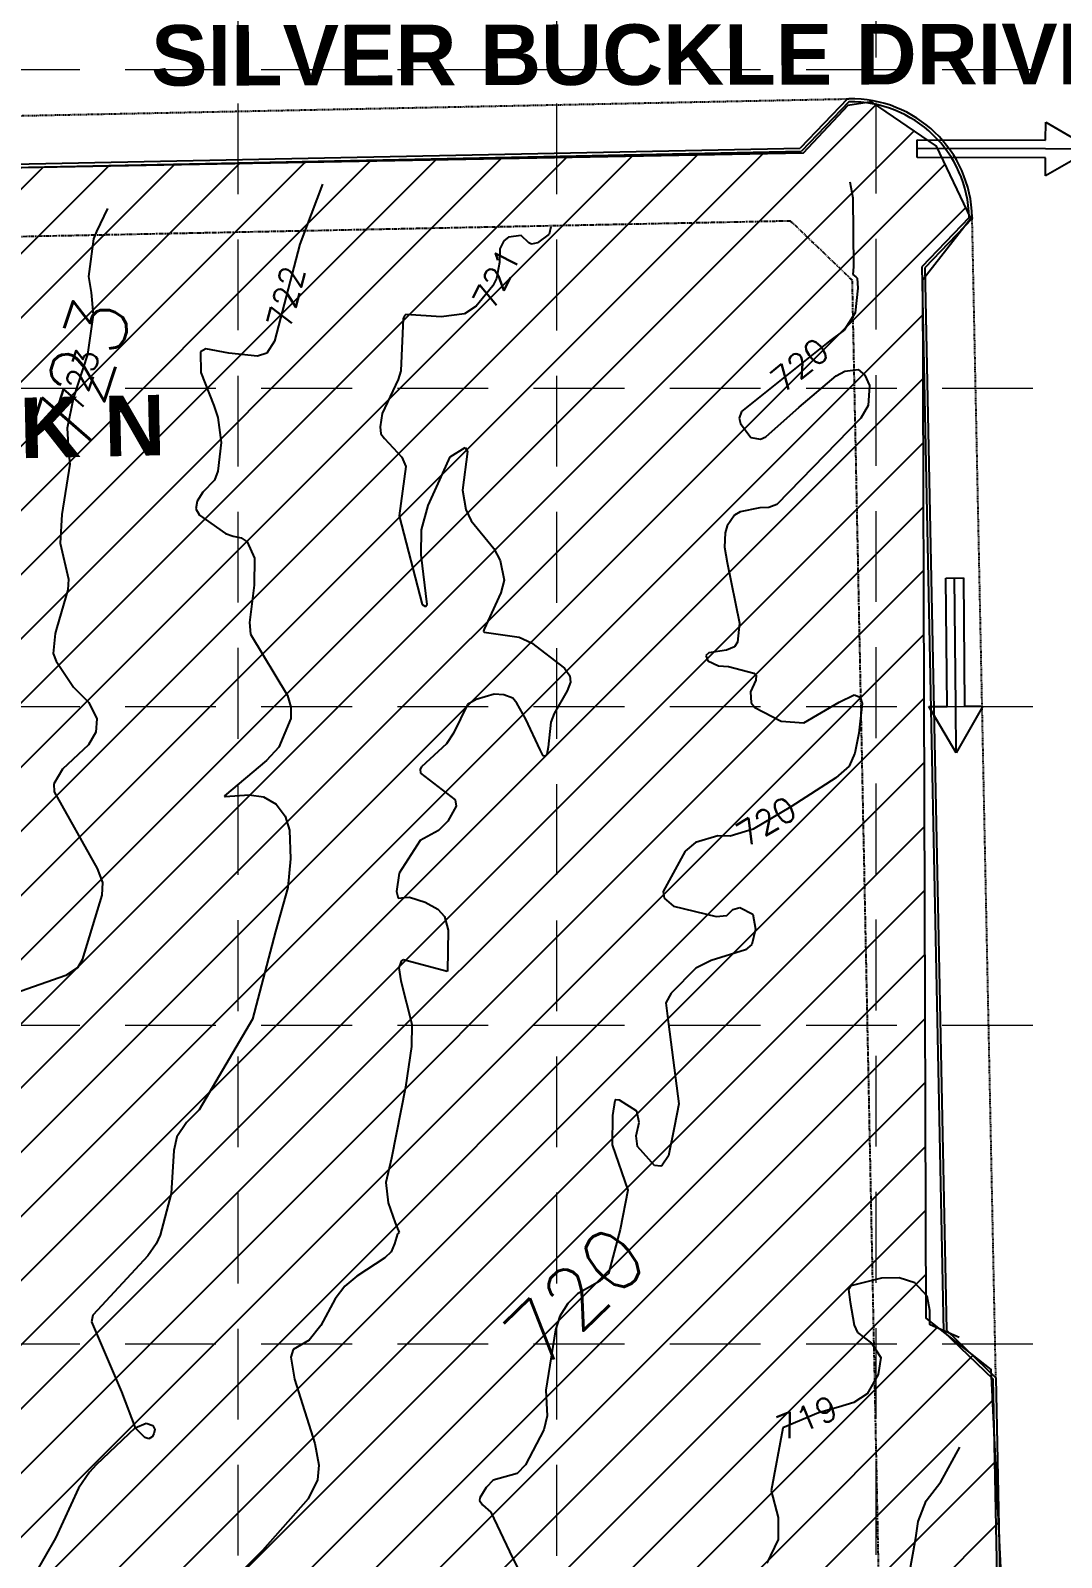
# Model space of a CAD drawing. Header units: inches. Extents: x 2520351 to 2523325, y 7106287 to 7111535.
# Drawn here: x 2522007.4 to 2522177.8, y 7108307.7 to 7108560 of the extents above; entities that cross this region are included whole.
import ezdxf
from ezdxf.enums import TextEntityAlignment as Align

# ---------------------------------------------------------------- set-up
doc = ezdxf.new("R2010")
doc.units = ezdxf.units.IN
doc.header["$MEASUREMENT"] = 0
for name, pattern in [('DASHED', [0.75, 0.5, -0.25]), ('DASHEDX2', [1.5, 1, -0.5]), ('HIDDEN', [0.375, 0.25, -0.125]), ('XPAV-sc1$0$HIDDEN4', [0.09375, 0.0625, -0.03125]), ('XSITE-SC$0$PHANTOM2', [1.25, 0.625, -0.125, 0.125, -0.125, 0.125, -0.125])]:
    doc.linetypes.add(name, pattern=pattern)
for name, color, linetype in [('1 SODDED LOT', 2, 'Continuous'), ('CONTOURS', 35, 'Continuous'), ('GRID', 254, 'DASHED'), ('MATCH LINE', 252, 'DASHEDX2'), ('XDAM-sc1$0$ARROWSHADE', 9, 'Continuous'), ('XPAV-sc1$0$GUTTER', 11, 'XPAV-sc1$0$HIDDEN4'), ('XPAV-sc1$0$p-boc', 11, 'Continuous'), ('XPAV-sc1$0$p-foc', 11, 'Continuous'), ('XSITE-SC$0$1-BLOCK-NUMBER', 251, 'Continuous'), ('XSITE-SC$0$P-ROW', 3, 'XSITE-SC$0$PHANTOM2')]:
    doc.layers.add(name, color=color, linetype=linetype)
doc.styles.add('MATCHLINE', font='ARIALBD.TTF')
doc.styles.get("Standard").update_dxf_attribs({"font": 'ARIALBD.TTF'})
doc.styles.add('XTOPO-SC1-sec$0$L100', font='simplex', dxfattribs={"height": 10})
doc.styles.add('XTOPO-SC1-sec$0$L100_40', font='SIMPLEX.shx', dxfattribs={"height": 4})

msp = doc.modelspace()

# ---------------------------------------------------------------- hatches: boundary and pattern name
at = {"layer": '1 SODDED LOT'}
h = msp.add_hatch(dxfattribs=at)
h.set_pattern_fill('ANSI31', color=256, scale=60, style=0)
edge = h.paths.add_edge_path()
edge.add_line((2521746.39, 7107646.36), (2521744.86, 7107758.31))
edge.add_line((2521744.86, 7107758.31), (2521747.04, 7107758.37))
edge.add_line((2521747.04, 7107758.37), (2521750.99, 7107762.44))
edge.add_line((2521750.99, 7107762.44), (2521785.43, 7107762.91))
edge.add_arc((2521785.67, 7107745.01), 17.9, 0.1621, 90.7879, ccw=False)
edge.add_line((2521803.57, 7107745.06), (2521804.89, 7107727.46))
edge.add_line((2521804.89, 7107727.46), (2521805.02, 7107717.88))
edge.add_line((2521805.02, 7107717.88), (2521805.23, 7107706.44))
edge.add_line((2521805.23, 7107706.44), (2521804.25, 7107705.42))
edge.add_line((2521804.25, 7107705.42), (2521804.6, 7107688.82))
edge.add_arc((2521758.68, 7107687.86), 45.94, -68.3455, 1.1975, ccw=False)
edge.add_line((2521775.63, 7107645.16), (2521772.36, 7107644.15))
edge.add_line((2521772.36, 7107644.15), (2521769.8, 7107643.54))
edge.add_line((2521769.8, 7107643.54), (2521767.1, 7107643.06))
edge.add_line((2521767.1, 7107643.06), (2521762.92, 7107642.61))
edge.add_line((2521762.92, 7107642.61), (2521746.45, 7107642.34))
edge.add_line((2521746.45, 7107642.34), (2521746.39, 7107646.36))
h.paths.add_polyline_path([(2521496.41, 7107642.91), (2521494.87, 7107754.48), (2521494.86, 7107754.89), (2521544.44, 7107755.57), (2521546.49, 7107638.6), (2521496.44, 7107637.89)])
edge = h.paths.add_edge_path()
edge.add_line((2521560.4, 7107910.52), (2521558.07, 7108023.7))
edge.add_line((2521558.07, 7108023.7), (2521651.66, 7108025.62))
edge.add_line((2521651.66, 7108025.62), (2521653.09, 7108025.65))
edge.add_line((2521653.09, 7108025.65), (2521655.12, 7108025.67))
edge.add_arc((2521654.18, 7108007.32), 18.37, 20.5729, 87.0589, ccw=False)
edge.add_line((2521671.38, 7108013.78), (2521671.96, 7108011.77))
edge.add_line((2521671.96, 7108011.77), (2521672.24, 7108010.33))
edge.add_line((2521672.24, 7108010.33), (2521672.66, 7108004.67))
edge.add_line((2521672.66, 7108004.67), (2521673.88, 7107987.84))
edge.add_line((2521673.88, 7107987.84), (2521674.16, 7107971.91))
edge.add_line((2521674.16, 7107971.91), (2521673.19, 7107970.83))
edge.add_line((2521673.19, 7107970.83), (2521673.5, 7107955.69))
edge.add_arc((2521631.78, 7107952.34), 41.85, -86.2826, 4.5999, ccw=False)
edge.add_line((2521634.49, 7107910.57), (2521614.91, 7107910.13))
edge.add_line((2521614.91, 7107910.13), (2521613.93, 7107909.11))
edge.add_line((2521613.93, 7107909.11), (2521560.45, 7107908.05))
edge.add_line((2521560.45, 7107908.05), (2521560.4, 7107910.52))
edge = h.paths.add_edge_path()
edge.add_line((2521047.4, 7108212.41), (2521153.71, 7108190.41))
edge.add_line((2521153.71, 7108190.41), (2521165.45, 7108187.98))
edge.add_line((2521165.45, 7108187.98), (2521145.19, 7108096.36))
edge.add_line((2521145.19, 7108096.36), (2521144.82, 7108095.18))
edge.add_arc((2521127.58, 7108100.49), 18.04, 257.7556, 342.8824, ccw=False)
edge.add_line((2521123.75, 7108082.86), (2521105.24, 7108086.22))
edge.add_line((2521105.24, 7108086.22), (2521097.17, 7108087.7))
edge.add_line((2521097.17, 7108087.7), (2521093.78, 7108088.45))
edge.add_line((2521093.78, 7108088.45), (2521093.02, 7108089.64))
edge.add_line((2521093.02, 7108089.64), (2521042.14, 7108100.83))
edge.add_line((2521042.14, 7108100.83), (2521023.14, 7108104.63))
edge.add_line((2521023.14, 7108104.63), (2521047.4, 7108212.41))
edge = h.paths.add_edge_path()
edge.add_line((2521019.41, 7108035.32), (2521021.41, 7108042.83))
edge.add_arc((2521076.42, 7108028.18), 56.93, 107.2084, 165.0796, ccw=False)
edge.add_line((2521059.58, 7108082.56), (2521062.02, 7108082.75))
edge.add_line((2521062.02, 7108082.75), (2521063.44, 7108082.78))
edge.add_arc((2521064.2, 7108044.41), 38.38, 78.5499, 91.1383, ccw=False)
edge.add_line((2521071.82, 7108082.03), (2521087.22, 7108078.63))
edge.add_line((2521087.22, 7108078.63), (2521090.43, 7108077.93))
edge.add_line((2521090.43, 7108077.93), (2521091.62, 7108078.69))
edge.add_line((2521091.62, 7108078.69), (2521095.11, 7108077.9))
edge.add_line((2521095.11, 7108077.9), (2521098.91, 7108076.73))
edge.add_line((2521098.91, 7108076.73), (2521104.9, 7108074.86))
edge.add_line((2521104.9, 7108074.86), (2521106.43, 7108074.38))
edge.add_line((2521106.43, 7108074.38), (2521107.21, 7108074.19))
edge.add_arc((2521102.83, 7108057.05), 17.69, -2.7582, 75.6705, ccw=False)
edge.add_arc((2521095.73, 7108057.39), 24.8, 350.2174, 357.2418, ccw=False)
edge.add_arc((2521158.46, 7108041.57), 40.02, 163.1293, 313.4846)
edge.add_line((2521185.99, 7108012.53), (2521186.72, 7108013.24))
edge.add_line((2521186.72, 7108013.24), (2521188.44, 7108014.97))
edge.add_line((2521188.44, 7108014.97), (2521189.32, 7108015.76))
edge.add_line((2521189.32, 7108015.76), (2521190.38, 7108016.6))
edge.add_arc((2521201.33, 7108002.77), 17.64, 93.2276, 128.3689, ccw=False)
edge.add_line((2521200.34, 7108020.38), (2521227, 7108020.95))
edge.add_line((2521227, 7108020.95), (2521230.56, 7107901.29))
edge.add_line((2521230.56, 7107901.29), (2521209.57, 7107900.92))
edge.add_line((2521209.57, 7107900.92), (2521208.43, 7107900.96))
edge.add_arc((2521221.45, 7108343.75), 442.98, 261.0973, 268.3161, ccw=False)
edge.add_line((2521152.89, 7107906.1), (2521147.31, 7107907.18))
edge.add_line((2521147.31, 7107907.18), (2521141.42, 7107908.4))
edge.add_line((2521141.42, 7107908.4), (2521135.5, 7107909.75))
edge.add_line((2521135.5, 7107909.75), (2521130.22, 7107911.08))
edge.add_line((2521130.22, 7107911.08), (2521114.24, 7107915.61))
edge.add_line((2521114.24, 7107915.61), (2521091.68, 7107923.2))
edge.add_line((2521091.68, 7107923.2), (2521064.35, 7107932.48))
edge.add_line((2521064.35, 7107932.48), (2521052.41, 7107936.54))
edge.add_line((2521052.41, 7107936.54), (2521051.79, 7107937.81))
edge.add_line((2521051.79, 7107937.81), (2521044.55, 7107940.27))
edge.add_arc((2521050.15, 7107983.52), 43.61, 187.3885, 262.6305, ccw=False)
edge.add_line((2521006.9, 7107977.91), (2521006.81, 7107978.71))
edge.add_line((2521006.81, 7107978.71), (2521006.68, 7107980.35))
edge.add_line((2521006.68, 7107980.35), (2521006.61, 7107982.52))
edge.add_arc((2521037.37, 7107983.5), 30.78, 169.0142, 181.8294, ccw=False)
edge.add_line((2521007.16, 7107989.36), (2521012.97, 7108011.46))
edge.add_line((2521012.97, 7108011.46), (2521012.26, 7108012.66))
edge.add_line((2521012.26, 7108012.66), (2521018.19, 7108034.61))
edge.add_line((2521018.19, 7108034.61), (2521019.41, 7108035.32))
h.paths.add_polyline_path([(2521283.39, 7108006.11), (2521285.51, 7107902.42), (2521505.51, 7107906.91), (2521503.11, 7108022.57), (2521283.29, 7108018.11)])
edge = h.paths.add_edge_path()
edge.add_line((2521558.72, 7108049.83), (2521558.74, 7108061.74))
edge.add_line((2521558.74, 7108061.74), (2521556.73, 7108159.77))
edge.add_line((2521556.73, 7108159.77), (2521608.8, 7108160.83))
edge.add_line((2521608.8, 7108160.83), (2521609.82, 7108159.85))
edge.add_line((2521609.82, 7108159.85), (2521624.96, 7108160.17))
edge.add_arc((2521625.88, 7108115.42), 44.75, 8.834, 91.1827, ccw=False)
edge.add_line((2521670.1, 7108122.3), (2521670.53, 7108101.58))
edge.add_line((2521670.53, 7108101.58), (2521671.54, 7108100.6))
edge.add_line((2521671.54, 7108100.6), (2521671.87, 7108084.53))
edge.add_line((2521671.87, 7108084.53), (2521671.15, 7108070.03))
edge.add_line((2521671.15, 7108070.03), (2521671.15, 7108068.8))
edge.add_arc((2521654.11, 7108068.8), 17.04, -87.2047, 0, ccw=False)
edge.add_line((2521654.94, 7108051.78), (2521653.54, 7108051.67))
edge.add_line((2521653.54, 7108051.67), (2521558.72, 7108049.83))
edge = h.paths.add_edge_path()
edge.add_line((2521506.88, 7108158.75), (2521219.57, 7108152.9))
edge.add_line((2521219.57, 7108152.9), (2521201.84, 7108151.72))
edge.add_line((2521201.84, 7108151.72), (2521198.48, 7108151.46))
edge.add_arc((2521199.96, 7108132), 19.52, 94.3325, 163.5555)
edge.add_line((2521181.24, 7108137.52), (2521171.4, 7108094.46))
edge.add_line((2521171.4, 7108094.46), (2521161.77, 7108088.5))
edge.add_line((2521161.77, 7108088.5), (2521156.09, 7108064.96))
edge.add_arc((2521177.51, 7108059.79), 22.04, 166.4191, 262.6913)
edge.add_line((2521174.7, 7108037.93), (2521175.55, 7108037.91))
edge.add_line((2521175.55, 7108037.91), (2521179.48, 7108042))
edge.add_line((2521179.48, 7108042), (2521402.46, 7108046.53))
edge.add_line((2521402.46, 7108046.53), (2521495.69, 7108048.45))
edge.add_line((2521495.69, 7108048.45), (2521499.77, 7108044.52))
edge.add_line((2521499.77, 7108044.52), (2521508.7, 7108044.69))
edge.add_line((2521508.7, 7108044.69), (2521508.63, 7108061.23))
edge.add_line((2521508.63, 7108061.23), (2521506.88, 7108158.75))
edge = h.paths.add_edge_path()
edge.add_line((2521610.94, 7108171.88), (2521608.46, 7108290.01))
edge.add_line((2521608.46, 7108290.01), (2521533.5, 7108288.35))
edge.add_line((2521533.5, 7108288.35), (2521484.86, 7108287.21))
edge.add_line((2521484.86, 7108287.21), (2521460.83, 7108286.21))
edge.add_line((2521460.83, 7108286.21), (2521429.9, 7108284.54))
edge.add_line((2521429.9, 7108284.54), (2521368.78, 7108281.06))
edge.add_line((2521368.78, 7108281.06), (2521349.23, 7108279.95))
edge.add_line((2521349.23, 7108279.95), (2521261.12, 7108274.98))
edge.add_line((2521261.12, 7108274.98), (2521221, 7108272.74))
edge.add_line((2521221, 7108272.74), (2521216.72, 7108276.52))
edge.add_line((2521216.72, 7108276.52), (2521216.67, 7108276.52))
edge.add_arc((2521217.41, 7108256.67), 19.86, 92.1221, 170.604)
edge.add_line((2521197.82, 7108259.91), (2521204.23, 7108250.57))
edge.add_line((2521204.23, 7108250.57), (2521191.32, 7108184.43))
edge.add_line((2521191.32, 7108184.43), (2521191.26, 7108184.1))
edge.add_arc((2521208.22, 7108180.91), 17.26, 169.3216, 273.4207)
edge.add_line((2521209.25, 7108163.67), (2521219.73, 7108162.93))
edge.add_line((2521219.73, 7108162.93), (2521312.77, 7108164.87))
edge.add_line((2521312.77, 7108164.87), (2521481.29, 7108168.3))
edge.add_line((2521481.29, 7108168.3), (2521608.6, 7108170.83))
edge.add_line((2521608.6, 7108170.83), (2521609.57, 7108171.85))
edge.add_line((2521609.57, 7108171.85), (2521610.94, 7108171.88))
edge = h.paths.add_edge_path()
edge.add_line((2521627.16, 7108316.19), (2521544.24, 7108314.51))
edge.add_line((2521544.24, 7108314.51), (2521502.41, 7108313.51))
edge.add_line((2521502.41, 7108313.51), (2521481.25, 7108313))
edge.add_line((2521481.25, 7108313), (2521407.23, 7108309.18))
edge.add_line((2521407.23, 7108309.18), (2521291.9, 7108302.79))
edge.add_line((2521291.9, 7108302.79), (2521288.46, 7108418.47))
edge.add_line((2521288.46, 7108418.47), (2521407.15, 7108420.82))
edge.add_line((2521407.15, 7108420.82), (2521497.39, 7108422.63))
edge.add_line((2521497.39, 7108422.63), (2521603.37, 7108424.87))
edge.add_line((2521603.37, 7108424.87), (2521604.44, 7108423.88))
edge.add_line((2521604.44, 7108423.88), (2521620.18, 7108424.17))
edge.add_arc((2521620.99, 7108379.83), 44.34, 11.6094, 91.0508, ccw=False)
edge.add_line((2521664.42, 7108388.76), (2521665.18, 7108365.61))
edge.add_line((2521665.18, 7108365.61), (2521666.17, 7108364.62))
edge.add_line((2521666.17, 7108364.62), (2521666.53, 7108349.61))
edge.add_line((2521666.53, 7108349.61), (2521665.82, 7108330.77))
edge.add_line((2521665.82, 7108330.77), (2521665.78, 7108329.18))
edge.add_arc((2521648.75, 7108329.68), 17.03, 269.7677, 358.3135, ccw=False)
edge.add_line((2521648.68, 7108312.65), (2521631.32, 7108312.27))
edge.add_line((2521631.32, 7108312.27), (2521627.16, 7108316.19))
edge = h.paths.add_edge_path()
edge.add_line((2521256.27, 7108555.67), (2521264.44, 7108547.85))
edge.add_line((2521264.44, 7108547.85), (2521422.22, 7108551.08))
edge.add_line((2521422.22, 7108551.08), (2521439.6, 7108551.4))
edge.add_line((2521439.6, 7108551.4), (2521460.09, 7108551.78))
edge.add_line((2521460.09, 7108551.78), (2521478.53, 7108551.99))
edge.add_line((2521478.53, 7108551.99), (2521498.9, 7108551.85))
edge.add_line((2521498.9, 7108551.85), (2521515.27, 7108551.59))
edge.add_line((2521515.27, 7108551.59), (2521535.22, 7108551.01))
edge.add_line((2521535.22, 7108551.01), (2521558.63, 7108550.02))
edge.add_line((2521558.63, 7108550.02), (2521563.46, 7108549.77))
edge.add_line((2521563.46, 7108549.77), (2521600.09, 7108547.42))
edge.add_line((2521600.09, 7108547.42), (2521612.24, 7108546.59))
edge.add_line((2521612.24, 7108546.59), (2521642.87, 7108544.49))
edge.add_line((2521642.87, 7108544.49), (2521644.67, 7108544.41))
edge.add_arc((2521643.68, 7108526.18), 18.26, -0.2001, 86.9036, ccw=False)
edge.add_line((2521661.94, 7108526.12), (2521663.48, 7108497.64))
edge.add_line((2521663.48, 7108497.64), (2521662.44, 7108496.61))
edge.add_line((2521662.44, 7108496.61), (2521662.84, 7108477.01))
edge.add_arc((2521621.17, 7108477.8), 41.67, 279.5049, 358.923, ccw=False)
edge.add_line((2521628.05, 7108436.7), (2521270.95, 7108428.02))
edge.add_line((2521270.95, 7108428.02), (2521264.41, 7108428))
edge.add_line((2521264.41, 7108428), (2521251.99, 7108428.74))
edge.add_line((2521251.99, 7108428.74), (2521250.56, 7108428.86))
edge.add_line((2521250.56, 7108428.86), (2521248.88, 7108429.14))
edge.add_arc((2521252.57, 7108446.62), 17.86, 178.6911, 258.0797, ccw=False)
edge.add_line((2521234.71, 7108447.03), (2521243.77, 7108528.42))
edge.add_line((2521243.77, 7108528.42), (2521236.52, 7108537.37))
edge.add_line((2521236.52, 7108537.37), (2521236.59, 7108537.82))
edge.add_arc((2521256.58, 7108535.54), 20.12, 94.1833, 173.5096, ccw=False)
edge.add_line((2521255.11, 7108555.6), (2521256.27, 7108555.67))
edge = h.paths.add_edge_path()
edge.add_line((2521107.58, 7108664.77), (2521108.64, 7108682.72))
edge.add_line((2521108.64, 7108682.72), (2521266.52, 7108685.94))
edge.add_line((2521266.52, 7108685.94), (2521268.4, 7108592.03))
edge.add_line((2521268.4, 7108592.03), (2521265.61, 7108582.1))
edge.add_line((2521265.61, 7108582.1), (2521265.6, 7108582.05))
edge.add_line((2521265.6, 7108582.05), (2521265.56, 7108582.07))
edge.add_arc((2521245.59, 7108545.89), 41.32, 61.0945, 134.8409)
edge.add_line((2521216.45, 7108575.19), (2521207.18, 7108580.34))
edge.add_line((2521207.18, 7108580.34), (2521107.58, 7108664.77))
h.paths.add_polyline_path([(2521338.51, 7108687.38), (2521340.74, 7108575.45), (2521409.85, 7108576.76), (2521462.55, 7108577.85), (2521498.11, 7108577.93), (2521524.42, 7108577.42), (2521561.99, 7108575.86), (2521619.96, 7108572.16), (2521620.68, 7108584.2), (2521618.44, 7108693.07)])
edge = h.paths.add_edge_path()
edge.add_line((2521675.61, 7108638.41), (2521787.53, 7108640.54))
edge.add_line((2521787.53, 7108640.54), (2521788.82, 7108582.44))
edge.add_arc((2521769.3, 7108582), 19.53, -91.2766, 1.2682, ccw=False)
edge.add_line((2521768.86, 7108562.48), (2521676.84, 7108568.35))
edge.add_line((2521676.84, 7108568.35), (2521675.61, 7108638.41))
h.paths.add_polyline_path([(2522089.45, 7108697.69), (2522087.41, 7108797.67), (2522087.4, 7108809.66), (2522141.64, 7108810.78), (2522144.56, 7108694.83), (2522090.79, 7108693.71), (2522089.8, 7108692.7), (2522089.51, 7108692.7)])
h.paths.add_polyline_path([(2522252.39, 7108801.05), (2522254.38, 7108696.13), (2522309.56, 7108697.17), (2522307.11, 7108814.19), (2522252.07, 7108813.05)])
edge = h.paths.add_edge_path()
edge.add_line((2522425.42, 7107990.85), (2522320.45, 7107988.7))
edge.add_line((2522320.45, 7107988.7), (2522321.28, 7107951.54))
edge.add_line((2522321.28, 7107951.54), (2522322.52, 7107935.37))
edge.add_arc((2522340.74, 7107935.67), 18.22, 180.9526, 266.0005)
edge.add_line((2522339.47, 7107917.49), (2522396.48, 7107918.22))
edge.add_line((2522396.48, 7107918.22), (2522404.4, 7107910.48))
edge.add_line((2522404.4, 7107910.48), (2522427.53, 7107910.71))
edge.add_arc((2522426.8, 7107930.52), 19.82, 272.1239, 358.3676)
edge.add_line((2522446.62, 7107929.95), (2522445.36, 7107990.97))
edge.add_line((2522445.36, 7107990.97), (2522425.42, 7107990.85))
h.paths.add_polyline_path([(2522420.67, 7108224.34), (2522421.87, 7108165.95), (2522317.91, 7108163.85), (2522317.73, 7108171.63), (2522316.69, 7108172.59), (2522315.73, 7108222.04)])
h.paths.add_polyline_path([(2522580.28, 7108243.42), (2522458.38, 7108240.38), (2522464.65, 7107967.07), (2522585.56, 7107967.98)])
edge = h.paths.add_edge_path()
edge.add_line((2522579.22, 7108296.92), (2522576.73, 7108417.39))
edge.add_line((2522576.73, 7108417.39), (2522469.65, 7108328.39))
edge.add_line((2522469.65, 7108328.39), (2522462.53, 7108321.45))
edge.add_line((2522462.53, 7108321.45), (2522462.71, 7108321.2))
edge.add_arc((2522430.81, 7108296.5), 40.35, 0.4877, 37.7474, ccw=False)
edge.add_line((2522471.16, 7108296.85), (2522579.22, 7108296.92))
h.paths.add_polyline_path([(2522576.35, 7108437.57), (2522445, 7108434.96), (2522443.72, 7108526.29), (2522442.61, 7108536.5), (2522453.2, 7108543.61), (2522459.72, 7108551.85), (2522464.2, 7108561.88), (2522465.59, 7108573.17), (2522464.18, 7108583.42), (2522459.8, 7108593.28), (2522456.3, 7108597.55), (2522461.81, 7108601.72), (2522466.36, 7108600.86), (2522572.93, 7108603.07)])
h.paths.add_polyline_path([(2522569.61, 7108768), (2522570.72, 7108713.03), (2522460.71, 7108710.69), (2522444.76, 7108711.11), (2522444.01, 7108746), (2522444.87, 7108752.5), (2522447.49, 7108758.01), (2522451.68, 7108762.45), (2522456.29, 7108765.05), (2522464.83, 7108769.19), (2522481.93, 7108766.16)])
h.paths.add_polyline_path([(2522560.76, 7109202.2), (2522446.33, 7109199.81), (2522434.27, 7109198.05), (2522437.5, 7109182.67), (2522439.66, 7109156.51), (2522441.43, 7109069.76), (2522437.53, 7109065.63), (2522437.82, 7109051.02), (2522439.59, 7109049.34), (2522563.76, 7109052.27)])
h = msp.add_hatch(dxfattribs=at)
h.set_pattern_fill('ANSI31', color=256, scale=60, style=0)
edge = h.paths.add_edge_path()
edge.add_line((2521816.44, 7108514.61), (2521818.31, 7108376.41))
edge.add_arc((2521796.53, 7108299.85), 79.6, -77.2476, 74.1201, ccw=False)
edge.add_line((2521814.1, 7108222.21), (2521827.81, 7107930.19))
edge.add_line((2521827.81, 7107930.19), (2521821.02, 7107921.01))
edge.add_line((2521821.02, 7107921.01), (2521824.62, 7107908.63))
edge.add_line((2521824.62, 7107908.63), (2521841, 7107902.24))
edge.add_line((2521841, 7107902.24), (2521847.39, 7107911.02))
edge.add_line((2521847.39, 7107911.02), (2522149.02, 7107915.02))
edge.add_line((2522149.02, 7107915.02), (2522155.81, 7107907.43))
edge.add_line((2522155.81, 7107907.43), (2522168.59, 7107913.02))
edge.add_line((2522168.59, 7107913.02), (2522175.38, 7107925.8))
edge.add_line((2522175.38, 7107925.8), (2522166.59, 7107933.79))
edge.add_line((2522166.59, 7107933.79), (2522160.51, 7108268.74))
edge.add_line((2522160.51, 7108268.74), (2522168.99, 7108280.03))
edge.add_line((2522168.99, 7108280.03), (2522166.16, 7108338.75))
edge.add_line((2522166.16, 7108338.75), (2522155.43, 7108347.22))
edge.add_line((2522155.43, 7108347.22), (2522154.87, 7108518.88))
edge.add_line((2522154.87, 7108518.88), (2522162.77, 7108529.04))
edge.add_line((2522162.77, 7108529.04), (2522157.13, 7108540.9))
edge.add_line((2522157.13, 7108540.9), (2522146.39, 7108548.24))
edge.add_line((2522146.39, 7108548.24), (2522142.44, 7108547.67))
edge.add_line((2522142.44, 7108547.67), (2522135.1, 7108539.77))
edge.add_line((2522135.1, 7108539.77), (2521835.73, 7108534.12))
edge.add_line((2521835.73, 7108534.12), (2521828.39, 7108542.03))
edge.add_line((2521828.39, 7108542.03), (2521813.14, 7108538.64))
edge.add_line((2521813.14, 7108538.64), (2521808.62, 7108522.26))
edge.add_line((2521808.62, 7108522.26), (2521816.53, 7108513.23))
edge.add_line((2521816.53, 7108513.23), (2521816.44, 7108514.61))

# ---------------------------------------------------------------- linework, layer by layer
for p, q in [((2522175.14, 7108541.91), (2522175.15, 7108544.91)), ((2522175.15, 7108544.91), (2522182.84, 7108540.44)), ((2522153.92, 7108539.06), (2522153.93, 7108541.96)), ((2522153.93, 7108541.96), (2522175.14, 7108541.91)), ((2522175.13, 7108539.01), (2522153.92, 7108539.06)), ((2522182.84, 7108540.44), (2522175.12, 7108536.01)), ((2522175.12, 7108536.01), (2522175.13, 7108539.01)), ((2522158.66, 7108469.55), (2522161.56, 7108469.58)), ((2522158.85, 7108448.34), (2522158.66, 7108469.55)), ((2522161.56, 7108469.58), (2522161.75, 7108448.37)), ((2522155.85, 7108448.32), (2522158.85, 7108448.34)), ((2522160.37, 7108440.65), (2522155.85, 7108448.32)), ((2522164.75, 7108448.4), (2522160.37, 7108440.65)), ((2522161.75, 7108448.37), (2522164.75, 7108448.4))]:
    msp.add_line(p, q)
msp.add_lwpolyline([(2522166.59, 7107933.79), (2522160.51, 7108268.74), (2522168.99, 7108280.03), (2522166.16, 7108338.75), (2522155.43, 7108347.22), (2522154.87, 7108518.88), (2522162.77, 7108529.04), (2522157.13, 7108540.9), (2522146.39, 7108548.24), (2522142.44, 7108547.67), (2522135.1, 7108539.77), (2521835.73, 7108534.12), (2521828.39, 7108542.03), (2521813.14, 7108538.64), (2521808.62, 7108522.26), (2521816.53, 7108513.23), (2521816.44, 7108514.61), (2521818.31, 7108376.41, -0.776852), (2521814.1, 7108222.21), (2521827.81, 7107930.19)], format="xyb", dxfattribs=at)
at = {"layer": 'CONTOURS'}
for p, q in [((2522055.65, 7108534.62, 722), (2522051.93, 7108524.71, 722)), ((2522142.8, 7108535.01, 720), (2522143.28, 7108532.37, 720)), ((2522143.28, 7108532.37, 720), (2522143.41, 7108520.99, 720)), ((2522020.11, 7108530.62, 723), (2522018.32, 7108526.81, 723)), ((2522018.32, 7108526.81, 723), (2522017.81, 7108525.61, 723)), ((2522088.49, 7108526.16, 721), (2522086.39, 7108525.87, 721)), ((2522089.75, 7108524.92, 721), (2522088.49, 7108526.16, 721)), ((2522093.12, 7108526.38, 721), (2522091.19, 7108524.92, 721)), ((2522093.36, 7108527.61, 721), (2522093.12, 7108526.38, 721)), ((2522017.81, 7108525.61, 723), (2522016.99, 7108519.37, 723)), ((2522051.93, 7108524.71, 722), (2522047.74, 7108508.71, 722)), ((2522084.96, 7108523.98, 721), (2522084.89, 7108521.69, 721)), ((2522085.61, 7108525.26, 721), (2522084.96, 7108523.98, 721)), ((2522086.39, 7108525.87, 721), (2522085.61, 7108525.26, 721)), ((2522090.19, 7108524.71, 721), (2522089.75, 7108524.92, 721)), ((2522091.19, 7108524.92, 721), (2522090.19, 7108524.71, 721)), ((2522084.89, 7108521.69, 721), (2522084.4, 7108519.05, 721)), ((2522016.99, 7108519.37, 723), (2522017.44, 7108516.72, 723)), ((2522084.4, 7108519.05, 721), (2522083.79, 7108517.86, 721)), ((2522143.41, 7108520.99, 720), (2522143.29, 7108519.71, 720)), ((2522143.29, 7108519.71, 720), (2522143.8, 7108519.31, 720)), ((2522143.8, 7108519.31, 720), (2522143.9, 7108519.23, 720)), ((2522143.9, 7108519.23, 720), (2522143.99, 7108519.13, 720)), ((2522143.99, 7108519.13, 720), (2522144.12, 7108517.48, 720)), ((2522017.44, 7108516.72, 723), (2522017.79, 7108513.05, 723)), ((2522083.79, 7108517.86, 721), (2522081.03, 7108514.49, 721)), ((2522144.12, 7108517.48, 720), (2522143.66, 7108513.39, 720)), ((2522081.03, 7108514.49, 721), (2522079.15, 7108513.19, 721)), ((2522017.79, 7108513.05, 723), (2522016.85, 7108506.51, 723)), ((2522069, 7108512.44, 721), (2522068.63, 7108503.8, 721)), ((2522069.28, 7108512.99, 721), (2522069, 7108512.44, 721)), ((2522069.42, 7108513.08, 721), (2522069.28, 7108512.99, 721)), ((2522075.26, 7108512.74, 721), (2522069.42, 7108513.08, 721)), ((2522079.15, 7108513.19, 721), (2522075.26, 7108512.74, 721)), ((2522143.66, 7108513.39, 720), (2522141.85, 7108510.5, 720)), ((2522047.74, 7108508.71, 722), (2522046.46, 7108506.71, 722)), ((2522139.47, 7108508.76, 720), (2522124.91, 7108497.05, 720)), ((2522141.85, 7108510.5, 720), (2522139.47, 7108508.76, 720)), ((2522016.85, 7108506.51, 723), (2522014.54, 7108499.37, 723)), ((2522036.36, 7108507.41, 722), (2522035.5, 7108506.91, 722)), ((2522035.5, 7108506.91, 722), (2522035.53, 7108503.54, 722)), ((2522040.17, 7108506.71, 722), (2522036.36, 7108507.41, 722)), ((2522044.91, 7108506.23, 722), (2522040.17, 7108506.71, 722)), ((2522046.46, 7108506.71, 722), (2522044.91, 7108506.23, 722)), ((2522035.53, 7108503.54, 722), (2522037.7, 7108498.07, 722)), ((2522068.63, 7108503.8, 721), (2522068.17, 7108502.36, 721)), ((2522140.52, 7108502.97, 720), (2522141.98, 7108503.76, 720)), ((2522141.98, 7108503.76, 720), (2522144.19, 7108504, 720)), ((2522144.19, 7108504, 720), (2522145.29, 7108503.1, 720)), ((2522068.17, 7108502.36, 721), (2522065.51, 7108496.72, 721)), ((2522134.4, 7108497.8, 720), (2522140.52, 7108502.97, 720)), ((2522145.29, 7108503.1, 720), (2522146.06, 7108501.36, 720)), ((2522146.06, 7108501.36, 720), (2522145.84, 7108498.07, 720)), ((2522014.54, 7108499.37, 723), (2522013.45, 7108494.33, 723)), ((2522037.7, 7108498.07, 722), (2522038.39, 7108496.07, 722)), ((2522038.39, 7108496.07, 722), (2522038.93, 7108491.95, 722)), ((2522065.51, 7108496.72, 721), (2522065.2, 7108494.52, 721)), ((2522124.91, 7108497.05, 720), (2522124.52, 7108495.97, 720)), ((2522124.52, 7108495.97, 720), (2522124.7, 7108495.11, 720)), ((2522128.92, 7108492.9, 720), (2522134.4, 7108497.8, 720)), ((2522144.61, 7108495.99, 720), (2522130.75, 7108481.73, 720)), ((2522145.84, 7108498.07, 720), (2522144.61, 7108495.99, 720)), ((2522013.45, 7108494.33, 723), (2522013.69, 7108490.49, 723)), ((2522065.2, 7108494.52, 721), (2522065.31, 7108493.4, 721)), ((2522065.31, 7108493.4, 721), (2522065.91, 7108492.62, 721)), ((2522124.7, 7108495.11, 720), (2522126.41, 7108492.75, 720)), ((2522038.93, 7108491.95, 722), (2522038.34, 7108487.21, 722)), ((2522065.91, 7108492.62, 721), (2522068.79, 7108489.55, 721)), ((2522076.78, 7108489.59, 721), (2522079.21, 7108491.11, 721)), ((2522079.21, 7108491.11, 721), (2522079.23, 7108491.11, 721)), ((2522079.23, 7108491.11, 721), (2522079.64, 7108490.46, 721)), ((2522126.41, 7108492.75, 720), (2522128.02, 7108492.49, 720)), ((2522128.02, 7108492.49, 720), (2522128.92, 7108492.9, 720)), ((2522013.91, 7108488.37, 723), (2522012.57, 7108480.06, 723)), ((2522013.69, 7108490.49, 723), (2522013.91, 7108488.37, 723)), ((2522068.79, 7108489.55, 721), (2522069.45, 7108488.01, 721)), ((2522075.04, 7108485.78, 721), (2522076.78, 7108489.59, 721)), ((2522079.64, 7108490.46, 721), (2522078.77, 7108484.06, 721)), ((2522038.34, 7108487.21, 722), (2522037.8, 7108485.71, 722)), ((2522069.45, 7108488.01, 721), (2522068.35, 7108479.85, 721)), ((2522073.1, 7108481.56, 721), (2522075.04, 7108485.78, 721)), ((2522035.87, 7108483.74, 722), (2522034.94, 7108482.26, 722)), ((2522037.8, 7108485.71, 722), (2522035.87, 7108483.74, 722)), ((2522078.77, 7108484.06, 721), (2522079.32, 7108480.88, 721)), ((2522034.94, 7108482.26, 722), (2522034.75, 7108481, 722)), ((2522034.75, 7108481, 722), (2522035.36, 7108479.96, 722)), ((2522072.02, 7108477.53, 721), (2522073.1, 7108481.56, 721)), ((2522079.32, 7108480.88, 721), (2522080.2, 7108478.98, 721)), ((2522127.91, 7108481.18, 720), (2522124.68, 7108480.5, 720)), ((2522129.43, 7108481.22, 720), (2522127.91, 7108481.18, 720)), ((2522130.75, 7108481.73, 720), (2522129.43, 7108481.22, 720)), ((2522012.57, 7108480.06, 723), (2522012.3, 7108475.31, 723)), ((2522035.36, 7108479.96, 722), (2522039.63, 7108476.89, 722)), ((2522068.35, 7108479.85, 721), (2522072.13, 7108465.17, 721)), ((2522080.2, 7108478.98, 721), (2522083.95, 7108474.43, 721)), ((2522122.51, 7108478.17, 720), (2522122.21, 7108477.01, 720)), ((2522123.76, 7108479.96, 720), (2522122.51, 7108478.17, 720)), ((2522124.68, 7108480.5, 720), (2522123.76, 7108479.96, 720)), ((2522039.63, 7108476.89, 722), (2522040.91, 7108476.45, 722)), ((2522040.91, 7108476.45, 722), (2522042.23, 7108476.22, 722)), ((2522042.23, 7108476.22, 722), (2522043.21, 7108475.54, 722)), ((2522071.98, 7108473.41, 721), (2522072.02, 7108477.53, 721)), ((2522122.21, 7108477.01, 720), (2522122.08, 7108474.65, 720)), ((2522012.3, 7108475.31, 723), (2522013.67, 7108469.36, 723)), ((2522043.21, 7108475.54, 722), (2522044.41, 7108472.85, 722)), ((2522072.97, 7108465.16, 721), (2522071.98, 7108473.41, 721)), ((2522083.95, 7108474.43, 721), (2522085.03, 7108472.46, 721)), ((2522122.08, 7108474.65, 720), (2522122.54, 7108472.12, 720)), ((2522044.41, 7108472.85, 722), (2522044.36, 7108468.38, 722)), ((2522085.03, 7108472.46, 721), (2522085.65, 7108469.22, 721)), ((2522122.54, 7108472.12, 720), (2522124.55, 7108462.08, 720)), ((2522013.67, 7108469.36, 723), (2522013.56, 7108467.61, 723)), ((2522044.36, 7108468.38, 722), (2522043.6, 7108462.18, 722)), ((2522085.65, 7108469.22, 721), (2522085.11, 7108467.11, 721)), ((2522013.56, 7108467.61, 723), (2522011.77, 7108461.37, 723)), ((2522085.11, 7108467.11, 721), (2522082.37, 7108461.08, 721)), ((2522072.13, 7108465.17, 721), (2522072.69, 7108464.86, 721)), ((2522072.69, 7108464.86, 721), (2522072.97, 7108465.16, 721)), ((2522011.77, 7108461.37, 723), (2522011.51, 7108460.39, 723)), ((2522043.6, 7108462.18, 722), (2522043.79, 7108460.25, 722)), ((2522082.37, 7108461.08, 721), (2522082.27, 7108460.79, 721)), ((2522082.27, 7108460.79, 721), (2522082.28, 7108460.69, 721)), ((2522082.28, 7108460.69, 721), (2522082.36, 7108460.59, 721)), ((2522082.36, 7108460.59, 721), (2522088.13, 7108459.78, 721)), ((2522124.55, 7108462.08, 720), (2522124.21, 7108458.95, 720)), ((2522011.51, 7108460.39, 723), (2522011.18, 7108457.07, 723)), ((2522043.79, 7108460.25, 722), (2522049.87, 7108450.12, 722)), ((2522088.13, 7108459.78, 721), (2522090.2, 7108458.84, 721)), ((2522090.2, 7108458.84, 721), (2522095.63, 7108454.64, 721)), ((2522123.71, 7108458.19, 720), (2522122.42, 7108457.63, 720)), ((2522124.21, 7108458.95, 720), (2522123.71, 7108458.19, 720)), ((2522011.18, 7108457.07, 723), (2522011.66, 7108455.79, 723)), ((2522011.66, 7108455.79, 723), (2522014.53, 7108451.54, 723)), ((2522119.52, 7108457.2, 720), (2522118.99, 7108456.77, 720)), ((2522118.99, 7108456.77, 720), (2522119.33, 7108455.87, 720)), ((2522119.33, 7108455.87, 720), (2522121.1, 7108455.05, 720)), ((2522122.42, 7108457.63, 720), (2522119.52, 7108457.2, 720)), ((2522095.63, 7108454.64, 721), (2522096.5, 7108453.38, 721)), ((2522096.5, 7108453.38, 721), (2522096.62, 7108452.34, 721)), ((2522121.1, 7108455.05, 720), (2522122.76, 7108454.91, 720)), ((2522122.76, 7108454.91, 720), (2522126.93, 7108453.82, 720)), ((2522126.93, 7108453.82, 720), (2522127.3, 7108453.52, 720)), ((2522127.3, 7108453.52, 720), (2522127.26, 7108452.69, 720)), ((2522014.53, 7108451.54, 723), (2522017.05, 7108448.97, 723)), ((2522096.09, 7108450.89, 721), (2522093.94, 7108447.19, 721)), ((2522096.62, 7108452.34, 721), (2522096.09, 7108450.89, 721)), ((2522127.26, 7108452.69, 720), (2522126.39, 7108450.74, 720)), ((2522126.39, 7108450.74, 720), (2522126.5, 7108448.9, 720)), ((2522017.05, 7108448.97, 723), (2522018.38, 7108446.26, 723)), ((2522049.87, 7108450.12, 722), (2522050.43, 7108448.23, 722)), ((2522050.43, 7108448.23, 722), (2522050.42, 7108446.33, 722)), ((2522079.64, 7108448.63, 721), (2522077.33, 7108443.89, 721)), ((2522081.03, 7108449.46, 721), (2522079.64, 7108448.63, 721)), ((2522084, 7108450.36, 721), (2522081.03, 7108449.46, 721)), ((2522085.64, 7108450.27, 721), (2522084, 7108450.36, 721)), ((2522087.12, 7108449.72, 721), (2522085.64, 7108450.27, 721)), ((2522087.79, 7108448.88, 721), (2522087.12, 7108449.72, 721)), ((2522089.24, 7108446.24, 721), (2522087.79, 7108448.88, 721)), ((2522126.5, 7108448.9, 720), (2522127.07, 7108448.15, 720)), ((2522127.07, 7108448.15, 720), (2522131.43, 7108445.91, 720)), ((2522135.19, 7108445.62, 720), (2522141.03, 7108449.06, 720)), ((2522141.03, 7108449.06, 720), (2522143.49, 7108450.24, 720)), ((2522143.49, 7108450.24, 720), (2522144.48, 7108449.84, 720)), ((2522144.85, 7108448.79, 720), (2522144.28, 7108443.9, 720)), ((2522144.48, 7108449.84, 720), (2522144.85, 7108448.79, 720)), ((2522018.38, 7108446.26, 723), (2522018.2, 7108444.07, 723)), ((2522050.42, 7108446.33, 722), (2522048.47, 7108441.6, 722)), ((2522091.65, 7108441.18, 721), (2522089.24, 7108446.24, 721)), ((2522093.41, 7108445.72, 721), (2522092.93, 7108441.6, 721)), ((2522093.94, 7108447.19, 721), (2522093.41, 7108445.72, 721)), ((2522131.43, 7108445.91, 720), (2522135.19, 7108445.62, 720)), ((2522018.2, 7108444.07, 723), (2522016.97, 7108441.97, 723)), ((2522077.33, 7108443.89, 721), (2522076.16, 7108442.16, 721)), ((2522144.28, 7108443.9, 720), (2522143.62, 7108440.61, 720)), ((2522016.97, 7108441.97, 723), (2522012.72, 7108437.96, 723)), ((2522048.47, 7108441.6, 722), (2522046.39, 7108439.39, 722)), ((2522076.16, 7108442.16, 721), (2522072.04, 7108438.36, 721)), ((2522092.11, 7108440.16, 721), (2522091.65, 7108441.18, 721)), ((2522092.73, 7108440.4, 721), (2522092.39, 7108440.12, 721)), ((2522092.93, 7108441.6, 721), (2522092.73, 7108440.4, 721)), ((2522143.62, 7108440.61, 720), (2522142.66, 7108438.45, 720)), ((2522012.72, 7108437.96, 723), (2522011.27, 7108435.54, 723)), ((2522046.39, 7108439.39, 722), (2522039.49, 7108433.55, 722)), ((2522072.04, 7108438.36, 721), (2522071.79, 7108437.98, 721)), ((2522071.79, 7108437.98, 721), (2522071.85, 7108437.29, 721)), ((2522092.39, 7108440.12, 721), (2522092.11, 7108440.16, 721)), ((2522142.66, 7108438.45, 720), (2522140.48, 7108436.55, 720)), ((2522011.27, 7108435.54, 723), (2522011.35, 7108434.24, 723)), ((2522071.85, 7108437.29, 721), (2522077.58, 7108432.91, 721)), ((2522140.48, 7108436.55, 720), (2522133.07, 7108431.76, 720)), ((2522011.35, 7108434.24, 723), (2522018.41, 7108421.57, 723)), ((2522039.49, 7108433.55, 722), (2522039.49, 7108433.52, 722)), ((2522039.49, 7108433.52, 722), (2522039.58, 7108433.43, 722)), ((2522039.58, 7108433.43, 722), (2522043.53, 7108433.71, 722)), ((2522043.53, 7108433.71, 722), (2522045.93, 7108433.4, 722)), ((2522045.93, 7108433.4, 722), (2522048.02, 7108432.17, 722)), ((2522077.58, 7108432.91, 721), (2522077.76, 7108431.85, 721)), ((2522048.02, 7108432.17, 722), (2522049.5, 7108430.22, 722)), ((2522049.5, 7108430.22, 722), (2522050.18, 7108427.86, 722)), ((2522077.76, 7108431.85, 721), (2522076.35, 7108429.35, 721)), ((2522133.07, 7108431.76, 720), (2522126.82, 7108428.03, 720)), ((2522050.18, 7108427.86, 722), (2522050.35, 7108423.15, 722)), ((2522074.81, 7108427.82, 721), (2522071.8, 7108426.18, 721)), ((2522076.35, 7108429.35, 721), (2522074.81, 7108427.82, 721)), ((2522126.82, 7108428.03, 720), (2522123.03, 7108426.87, 720)), ((2522071.8, 7108426.18, 721), (2522068.31, 7108420.75, 721)), ((2522117.3, 7108425.84, 720), (2522115.6, 7108424.39, 720)), ((2522120.99, 7108426.97, 720), (2522117.3, 7108425.84, 720)), ((2522123.03, 7108426.87, 720), (2522120.99, 7108426.97, 720)), ((2522050.35, 7108423.15, 722), (2522049.91, 7108418.42, 722)), ((2522115.6, 7108424.39, 720), (2522111.93, 7108417.77, 720)), ((2522018.41, 7108421.57, 723), (2522019.3, 7108419.25, 723)), ((2522068.31, 7108420.75, 721), (2522067.86, 7108417.75, 721)), ((2522019.3, 7108419.25, 723), (2522019.21, 7108417.12, 723)), ((2522049.91, 7108418.42, 722), (2522047.89, 7108411.14, 722)), ((2522067.86, 7108417.75, 721), (2522068.17, 7108416.66, 721)), ((2522111.93, 7108417.77, 720), (2522112.13, 7108416.64, 720)), ((2522019.21, 7108417.12, 723), (2522015.95, 7108406.44, 723)), ((2522068.17, 7108416.66, 721), (2522069.21, 7108416.74, 721)), ((2522069.21, 7108416.74, 721), (2522070.06, 7108416.79, 721)), ((2522070.06, 7108416.79, 721), (2522072.61, 7108415.99, 721)), ((2522072.61, 7108415.99, 721), (2522074.73, 7108414.81, 721)), ((2522112.13, 7108416.64, 720), (2522113.68, 7108415.31, 720)), ((2522113.68, 7108415.31, 720), (2522120.73, 7108413.59, 720)), ((2522123.44, 7108414.76, 720), (2522124.63, 7108415.1, 720)), ((2522124.63, 7108415.1, 720), (2522126.74, 7108414.01, 720)), ((2522074.73, 7108414.81, 721), (2522075.81, 7108413.6, 721)), ((2522075.81, 7108413.6, 721), (2522076.44, 7108411.34, 721)), ((2522120.73, 7108413.59, 720), (2522122.47, 7108413.77, 720)), ((2522122.47, 7108413.77, 720), (2522123.44, 7108414.76, 720)), ((2522126.74, 7108414.01, 720), (2522127.2, 7108411.55, 720)), ((2522047.89, 7108411.14, 722), (2522044.1, 7108396.63, 722)), ((2522076.44, 7108411.34, 721), (2522076.34, 7108404.59, 721)), ((2522127.2, 7108411.55, 720), (2522126.62, 7108409.01, 720)), ((2522125.57, 7108408.12, 720), (2522119.86, 7108406.35, 720)), ((2522126.62, 7108409.01, 720), (2522125.57, 7108408.12, 720)), ((2522015.2, 7108405.12, 723), (2522013.24, 7108403.87, 723)), ((2522015.95, 7108406.44, 723), (2522015.2, 7108405.12, 723)), ((2522068.66, 7108406.24, 721), (2522068.28, 7108405.12, 721)), ((2522068.28, 7108405.12, 721), (2522068.61, 7108403, 721)), ((2522069.06, 7108406.47, 721), (2522068.66, 7108406.24, 721)), ((2522076.24, 7108404.5, 721), (2522069.06, 7108406.47, 721)), ((2522117.36, 7108405.07, 720), (2522113.25, 7108400.94, 720)), ((2522119.86, 7108406.35, 720), (2522117.36, 7108405.07, 720)), ((2522013.24, 7108403.87, 723), (2522004.76, 7108400.88, 723)), ((2522068.61, 7108403, 721), (2522070.42, 7108395.83, 721)), ((2522076.34, 7108404.59, 721), (2522076.24, 7108404.5, 721)), ((2522113.25, 7108400.94, 720), (2522112.39, 7108399.37, 720)), ((2522112.39, 7108399.37, 720), (2522112.84, 7108395.82, 720)), ((2522044.1, 7108396.63, 722), (2522035.3, 7108381.65, 722)), ((2522070.42, 7108395.83, 721), (2522070.35, 7108392.15, 721)), ((2522112.84, 7108395.82, 720), (2522114.55, 7108382.66, 720)), ((2522070.35, 7108392.15, 721), (2522069.39, 7108385.39, 721)), ((2522069.39, 7108385.39, 721), (2522067.07, 7108373.7, 721)), ((2522103.94, 7108383.19, 720), (2522103.59, 7108380.71, 720)), ((2522104.02, 7108383.27, 720), (2522103.94, 7108383.19, 720)), ((2522104.12, 7108383.33, 720), (2522104.02, 7108383.27, 720)), ((2522104.75, 7108383.27, 720), (2522104.12, 7108383.33, 720)), ((2522107.6, 7108381.47, 720), (2522104.75, 7108383.27, 720)), ((2522114.55, 7108382.66, 720), (2522113.81, 7108378.95, 720)), ((2522035.3, 7108381.65, 722), (2522033.2, 7108379.57, 722)), ((2522103.59, 7108380.71, 720), (2522103.52, 7108375.87, 720)), ((2522107.97, 7108379.56, 720), (2522107.6, 7108381.47, 720)), ((2522033.2, 7108379.57, 722), (2522031.61, 7108377.2, 722)), ((2522107.5, 7108377.37, 720), (2522107.97, 7108379.56, 720)), ((2522107.71, 7108375.58, 720), (2522107.5, 7108377.37, 720)), ((2522113.81, 7108378.95, 720), (2522112.83, 7108374.05, 720)), ((2522031.11, 7108374.97, 722), (2522030.63, 7108367.82, 722)), ((2522031.61, 7108377.2, 722), (2522031.11, 7108374.97, 722)), ((2522103.52, 7108375.87, 720), (2522106.13, 7108368.39, 720)), ((2522110.53, 7108372.49, 720), (2522107.71, 7108375.58, 720)), ((2522067.07, 7108373.7, 721), (2522066.13, 7108369.66, 721)), ((2522111.59, 7108372.38, 720), (2522110.53, 7108372.49, 720)), ((2522111.8, 7108372.52, 720), (2522111.59, 7108372.38, 720)), ((2522112.83, 7108374.05, 720), (2522111.8, 7108372.52, 720)), ((2522066.13, 7108369.66, 721), (2522066.52, 7108366.28, 721)), ((2522030.63, 7108367.82, 722), (2522028.86, 7108360.98, 722)), ((2522106.13, 7108368.39, 720), (2522104.82, 7108361.87, 720)), ((2522066.52, 7108366.28, 721), (2522067.64, 7108362.98, 721)), ((2522067.64, 7108362.98, 721), (2522068.32, 7108361.41, 721)), ((2522028.86, 7108360.98, 722), (2522028.18, 7108359.52, 722)), ((2522068.04, 7108361.19, 721), (2522067.57, 7108359.52, 721)), ((2522068.32, 7108361.41, 721), (2522068.04, 7108361.19, 721)), ((2522104.82, 7108361.87, 720), (2522102.9, 7108354.63, 720)), ((2522026.8, 7108357.52, 722), (2522017.78, 7108347.8, 722)), ((2522028.18, 7108359.52, 722), (2522026.8, 7108357.52, 722)), ((2522065.95, 7108357.18, 721), (2522061.34, 7108354.16, 721)), ((2522066.99, 7108358.19, 721), (2522065.95, 7108357.18, 721)), ((2522067.57, 7108359.52, 721), (2522066.99, 7108358.19, 721)), ((2522102.9, 7108354.63, 720), (2522101.49, 7108353.34, 720)), ((2522059.34, 7108352.5, 721), (2522057.75, 7108350.44, 721)), ((2522061.34, 7108354.16, 721), (2522059.34, 7108352.5, 721)), ((2522101.49, 7108353.34, 720), (2522097.81, 7108351.23, 720)), ((2522142.96, 7108352.6, 719), (2522142.55, 7108351.99, 719)), ((2522142.55, 7108351.99, 719), (2522142.83, 7108349.9, 719)), ((2522148.04, 7108353.84, 719), (2522142.96, 7108352.6, 719)), ((2522150.97, 7108353.89, 719), (2522148.04, 7108353.84, 719)), ((2522153.52, 7108353.07, 719), (2522150.97, 7108353.89, 719)), ((2522155.58, 7108350.88, 719), (2522153.52, 7108353.07, 719)), ((2522057.75, 7108350.44, 721), (2522055.4, 7108346.02, 721)), ((2522096.18, 7108349.64, 720), (2522094.85, 7108347.57, 720)), ((2522097.81, 7108351.23, 720), (2522096.18, 7108349.64, 720)), ((2522142.83, 7108349.9, 719), (2522143.52, 7108346.09, 719)), ((2522156.02, 7108348.48, 719), (2522155.58, 7108350.88, 719)), ((2522017.7, 7108347.74, 722), (2522017.48, 7108346.62, 722)), ((2522017.74, 7108347.77, 722), (2522017.7, 7108347.74, 722)), ((2522017.78, 7108347.8, 722), (2522017.74, 7108347.77, 722)), ((2522094.85, 7108347.57, 720), (2522094.14, 7108345.32, 720)), ((2522155.99, 7108346.27, 719), (2522156.02, 7108348.48, 719)), ((2522017.48, 7108346.62, 722), (2522022.46, 7108335.04, 722)), ((2522055.4, 7108346.02, 721), (2522053.46, 7108343.58, 721)), ((2522094.14, 7108345.32, 720), (2522092.54, 7108335.35, 720)), ((2522143.52, 7108346.09, 719), (2522144.08, 7108344.88, 719)), ((2522144.08, 7108344.88, 719), (2522146.39, 7108343.11, 719)), ((2522156.09, 7108346.15, 719), (2522155.99, 7108346.27, 719)), ((2522160.86, 7108344.06, 719), (2522156.09, 7108346.15, 719)), ((2522050.79, 7108342.05, 721), (2522050.45, 7108340.79, 721)), ((2522053.46, 7108343.58, 721), (2522050.79, 7108342.05, 721)), ((2522146.39, 7108343.11, 719), (2522147.91, 7108340.71, 719)), ((2522050.45, 7108340.79, 721), (2522051.02, 7108337.16, 721)), ((2522147.91, 7108340.71, 719), (2522147.5, 7108337.9, 719)), ((2522051.02, 7108337.16, 721), (2522054.42, 7108326.53, 721)), ((2522147.5, 7108337.9, 719), (2522145.68, 7108334.75, 719)), ((2522022.46, 7108335.04, 722), (2522024.72, 7108329.09, 722)), ((2522092.54, 7108335.35, 720), (2522092.76, 7108331.12, 720)), ((2522145.68, 7108334.75, 719), (2522143.48, 7108333.28, 719)), ((2522140.91, 7108332.54, 719), (2522137.62, 7108331.57, 719)), ((2522143.48, 7108333.28, 719), (2522140.91, 7108332.54, 719)), ((2522024.72, 7108329.09, 722), (2522026.54, 7108329.9, 722)), ((2522026.54, 7108329.9, 722), (2522027.63, 7108329.49, 722)), ((2522027.63, 7108329.49, 722), (2522027.98, 7108328.84, 722)), ((2522092.76, 7108331.12, 720), (2522092.25, 7108328.76, 720)), ((2522137.62, 7108331.57, 719), (2522131.74, 7108329.13, 719)), ((2522024.72, 7108329.09, 722), (2522018.24, 7108323.02, 722)), ((2522026.32, 7108327.49, 722), (2522024.72, 7108329.09, 722)), ((2522026.94, 7108327.27, 722), (2522026.32, 7108327.49, 722)), ((2522027.51, 7108327.62, 722), (2522026.94, 7108327.27, 722)), ((2522027.81, 7108328.1, 722), (2522027.51, 7108327.62, 722)), ((2522027.98, 7108328.84, 722), (2522027.81, 7108328.1, 722)), ((2522092.25, 7108328.76, 720), (2522089.22, 7108323, 720)), ((2522131.7, 7108329.07, 719), (2522129.78, 7108318.7, 719)), ((2522131.74, 7108329.13, 719), (2522131.7, 7108329.07, 719)), ((2522054.42, 7108326.53, 721), (2522055.04, 7108322.94, 721)), ((2522157.85, 7108320.18, 719), (2522160.99, 7108325.9, 719)), ((2522017.17, 7108321.8, 722), (2522015.35, 7108319.12, 722)), ((2522018.24, 7108323.02, 722), (2522017.17, 7108321.8, 722)), ((2522055.04, 7108322.94, 721), (2522054.86, 7108320.54, 721)), ((2522089.22, 7108323, 720), (2522087.84, 7108321.55, 720)), ((2522054.86, 7108320.54, 721), (2522053.31, 7108317.39, 721)), ((2522082.7, 7108319.23, 720), (2522081.63, 7108317.52, 720)), ((2522083.84, 7108320.49, 720), (2522082.7, 7108319.23, 720)), ((2522087.84, 7108321.55, 720), (2522083.84, 7108320.49, 720)), ((2522155.42, 7108317.03, 719), (2522157.85, 7108320.18, 719)), ((2522015.35, 7108319.12, 722), (2522011.57, 7108310.89, 722)), ((2522053.31, 7108317.39, 721), (2522045.74, 7108308.83, 721)), ((2522081.63, 7108317.52, 720), (2522081.6, 7108317.11, 720)), ((2522081.6, 7108317.11, 720), (2522082.09, 7108316.37, 720)), ((2522129.78, 7108318.7, 719), (2522130.95, 7108314.31, 719)), ((2522154.08, 7108313.65, 719), (2522155.42, 7108317.03, 719)), ((2522082.09, 7108316.37, 720), (2522083.47, 7108315.16, 720)), ((2522083.47, 7108315.16, 720), (2522086.54, 7108308.65, 720)), ((2522130.95, 7108314.31, 719), (2522130.93, 7108310.67, 719)), ((2522153.69, 7108310.94, 719), (2522154.08, 7108313.65, 719)), ((2522011.57, 7108310.89, 722), (2522006, 7108301.26, 722)), ((2522130.93, 7108310.67, 719), (2522129.05, 7108306.77, 719)), ((2522152.12, 7108302.05, 719), (2522153.69, 7108310.94, 719)), ((2522045.74, 7108308.83, 721), (2522041.22, 7108304.35, 721)), ((2522086.54, 7108308.65, 720), (2522088.4, 7108304.99, 720))]:
    msp.add_line(p, q, dxfattribs=at)
at = {"layer": 'GRID', "color": 252, "linetype": 'HIDDEN', "lineweight": 0, "ltscale": 60}
for p, q in [((2522041.75, 7106552.99), (2522041.75, 7109606.44)), ((2522094.39, 7106552.98), (2522094.39, 7109606.44)), ((2522147.28, 7106553.1), (2522147.03, 7109606.44)), ((2520673.05, 7108553.59), (2522673.45, 7108553.59)), ((2520673.05, 7108500.95), (2522673.45, 7108500.95)), ((2520673.05, 7108448.31), (2522673.45, 7108448.31)), ((2520673.05, 7108395.66), (2522673.45, 7108395.66)), ((2520673.05, 7108343.02), (2522673.45, 7108343.02))]:
    msp.add_line(p, q, dxfattribs=at)
at = {"layer": 'XDAM-sc1$0$ARROWSHADE'}
for p, q in [((2522175.13, 7108540.46), (2522153.92, 7108540.51)), ((2522182.84, 7108540.44), (2522175.13, 7108540.46)), ((2522160.3, 7108448.36), (2522160.11, 7108469.57)), ((2522160.37, 7108440.65), (2522160.3, 7108448.36))]:
    msp.add_line(p, q, dxfattribs=at)
at = {"layer": 'XPAV-sc1$0$GUTTER', "color": 7}
msp.add_line((2522166.92, 7108337.4), (2522163.01, 7108528.95), dxfattribs=at)
msp.add_lwpolyline([(2521828.09, 7108542.87, 0.007668), (2521874.25, 7108543.28), (2522142.39, 7108548.74)], format="xyb", dxfattribs=at)
at = {"layer": 'XPAV-sc1$0$p-boc', "color": 7}
for p, q in [((2522142.61, 7108548.25), (2522134.78, 7108540.08)), ((2521868.58, 7108534.65), (2522134.78, 7108540.08)), ((2522162.5, 7108529.15), (2522154.67, 7108520.99)), ((2522154.67, 7108520.99), (2522158.26, 7108345.02)), ((2522158.26, 7108345.02), (2522166.42, 7108337.19)), ((2522166.42, 7108337.19), (2522167.6, 7108279.2))]:
    msp.add_line(p, q, dxfattribs=at)
msp.add_arc((2522143.01, 7108528.75), 19.5, 1.1685, 91.1685, dxfattribs=at)
at = {"layer": 'XPAV-sc1$0$p-foc', "color": 7}
for p, q in [((2522142.39, 7108548.74), (2522134.56, 7108540.58)), ((2522142.39, 7108548.74), (2522142.6, 7108548.75)), ((2521868.62, 7108535.16), (2522134.56, 7108540.58)), ((2522163.01, 7108528.95), (2522155.17, 7108520.79)), ((2522163, 7108529.16), (2522163.01, 7108528.95)), ((2522155.17, 7108520.79), (2522158.75, 7108345.24)), ((2522158.75, 7108345.24), (2522166.92, 7108337.4)), ((2522166.92, 7108337.4), (2522168.11, 7108279))]:
    msp.add_line(p, q, dxfattribs=at)
msp.add_arc((2522143.01, 7108528.75), 20, 1.1685, 91.1685, dxfattribs=at)
at = {"layer": 'XSITE-SC$0$P-ROW', "color": 7}
for p, q in [((2522133.01, 7108528.55), (2521868.81, 7108523.16)), ((2522143.21, 7108518.75), (2522133.01, 7108528.55)), ((2522155.08, 7107936.91), (2522143.21, 7108518.75))]:
    msp.add_line(p, q, dxfattribs=at)

# ---------------------------------------------------------------- texts
at = {"layer": 'CONTOURS'}
for s, height, rotation, style, p in [('721', 4, 62.8601, 'XTOPO-SC1-sec$0$L100_40', (2522083.84, 7108513.58, 721)), ('722', 4, 75.3252, 'XTOPO-SC1-sec$0$L100_40', (2522050.27, 7108510.49, 722)), ('723', 10, 72.0721, 'XTOPO-SC1-sec$0$L100', (2522016.57, 7108489.39, 723)), ('720', 4, 38.8083, 'XTOPO-SC1-sec$0$L100_40', (2522131.74, 7108499.98, 720)), ('723', 4, 72.0721, 'XTOPO-SC1-sec$0$L100_40', (2522015.8, 7108496.78, 723)), ('720', 4, 30.8288, 'XTOPO-SC1-sec$0$L100_40', (2522125.59, 7108424.97, 720)), ('720', 10, 44.2883, 'XTOPO-SC1-sec$0$L100', (2522091.71, 7108338.29, 720)), ('719', 4, 22.5368, 'XTOPO-SC1-sec$0$L100_40', (2522131.73, 7108326.96, 719))]:
    msp.add_text(s, height=height, rotation=rotation, dxfattribs=dict(at, style=style)).set_placement(p)
at = {"layer": 'MATCH LINE', "color": 7, "style": 'MATCHLINE'}
msp.add_text('SILVER BUCKLE DRIVE', height=10, rotation=0.0924, dxfattribs=at).set_placement((2522106.9, 7108556.05), align=Align.MIDDLE_CENTER)
at = {"layer": 'XSITE-SC$0$1-BLOCK-NUMBER'}
msp.add_text('BLOCK N', height=10, rotation=1.2402, dxfattribs=at).set_placement((2521997.86, 7108494.17), align=Align.MIDDLE_CENTER)

doc.saveas('drawing.dxf')
